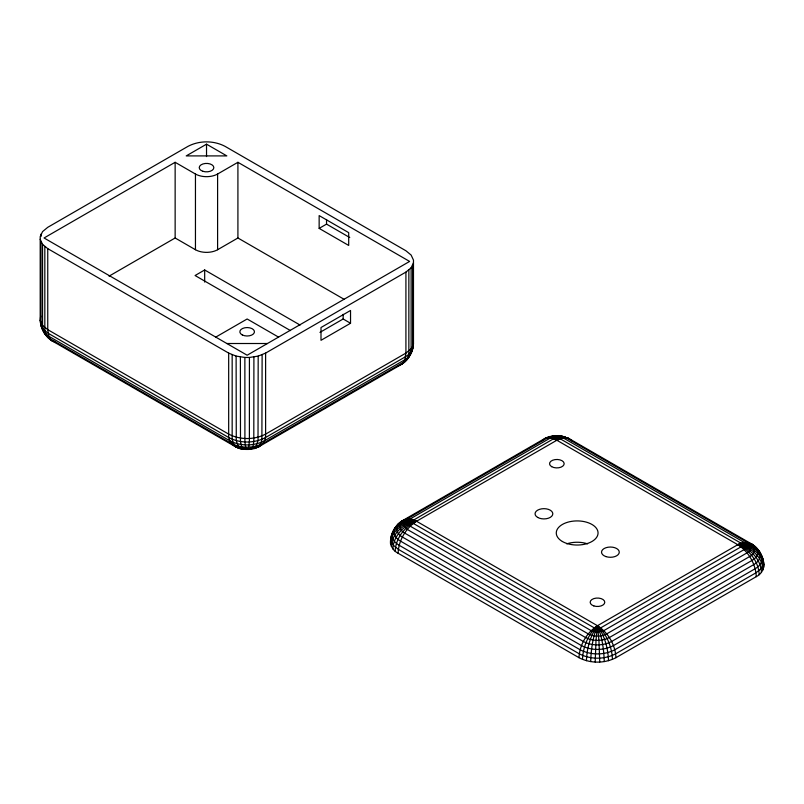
<?xml version="1.0" encoding="UTF-8"?>
<svg xmlns="http://www.w3.org/2000/svg" width="804" height="804" viewBox="0 0 804 804"><rect width="100%" height="100%" fill="white"/><g stroke="black" fill="none" stroke-linecap="round" stroke-linejoin="round"><path stroke-width="1.21" d="M395.146 551.212C395.679 538.228 404.804 526.399 416.542 521.253L556.85 440.24L560.237 435.818L568.719 438.381L751.931 544.147C762.483 550.408 770.041 569.704 756.252 576.679L615.934 657.692C604.638 663.601 590.307 663.601 579.011 657.692L398.08 553.232C384.292 546.258 391.849 526.962 402.392 520.701L544.991 438.381L552.509 435.868L558.318 435.577L558.599 436.351M595.201 662.054L596.005 640.356L597.472 625.713L737.791 544.7C751.78 535.936 764.966 554.348 763.8 567.333M590.719 661.591C591.03 649.411 592.819 637.039 597.472 625.713L416.542 521.253C402.543 512.49 389.367 530.891 390.523 543.886M586.438 660.697C586.89 648.386 590.216 635.793 597.472 625.713C608.236 632.547 615.402 644.949 615.934 657.692M582.498 659.38C583.011 646.888 588.176 634.225 597.472 625.713C606.769 634.225 611.934 646.888 612.447 659.38M398.08 553.232C398.613 540.489 405.769 528.087 416.542 521.253L409.226 519.575L402.794 520.68L398.412 523.987L394.694 528.529L392.101 534.047C391.447 538.951 395.216 543.022 399.186 545.293L580.126 649.753C590.739 655.31 604.206 655.31 614.819 649.753L755.137 568.75C759.107 566.468 762.875 562.408 762.232 557.494C757.941 548.439 747.378 544.197 737.791 544.7L556.85 440.24L550.539 437.878L544.991 438.381M579.011 657.692C579.543 644.949 586.709 632.547 597.472 625.713C604.729 635.793 608.055 648.386 608.507 660.697M392.875 548.941C393.377 535.755 404.271 524.761 416.542 521.253L408.442 520.359L401.327 522.148C397.99 525.826 400.673 531.243 404.673 533.092L585.603 637.552C592.87 641.351 602.075 641.351 609.342 637.552L749.66 556.539C754.644 554.479 756.413 547.353 751.539 544.127L745.107 543.032L737.791 544.7C748.554 551.534 755.72 563.936 756.252 576.679M391.317 546.469C391.759 533.193 404.09 523.193 416.542 521.253C409.829 520.268 402.553 521.474 397.216 525.876C395.096 530.318 398.513 534.992 402.392 537.032L583.332 641.491C591.985 646.024 602.96 646.024 611.613 641.491L751.931 560.478C767.317 551.393 748.705 539.373 737.791 544.7C749.519 549.846 758.644 561.684 759.177 574.669M391.447 537.454L392.724 533.404M40.2 239.29L42.552 244.346L47.748 248.637L228.678 353.097L236.115 356.102L244.868 357.458L244.908 441.949L246.004 449.426L240.054 448.562L235.281 446.632L52.069 340.856C45.145 336.404 40.622 328.524 40.2 320.304L40.2 236.667L42.552 231.612L47.748 227.321L188.066 146.308C199.362 140.398 213.693 140.398 224.989 146.308L405.919 250.768L411.125 255.059L413.477 260.114L413.477 343.76C413.045 351.981 408.522 359.85 401.608 364.312L259.009 446.632L254.235 448.562L248.285 449.426L249.391 441.949L249.421 357.458L258.184 356.102L265.611 353.097L405.919 272.094L411.125 267.802L413.477 262.747M40.723 315.952C38.713 326.746 45.547 339.067 56.099 342.584M397.568 366.031C402.955 364.212 408.352 359.901 409.99 354.242M413.477 343.76L412.301 349.991L408.522 354.654L405.648 356.644L265.33 437.657C254.205 443.466 240.094 443.466 228.959 437.657L48.029 333.188L42.903 328.967L41.376 326.535L40.994 322.896L40.994 241.883M412.944 339.399C414.191 346.765 412.06 356.021 404.814 359.75L264.496 440.763C253.873 446.31 240.416 446.31 229.793 440.763L48.863 336.303L43.979 332.273L42.552 325.359L42.552 244.346M390.523 541.253L391.056 539.534M409.698 355.72L411.125 348.815L411.125 267.802M393.236 532.59L394.302 529.293M555.112 436.351L555.715 435.587L556.85 440.24L563.172 437.878L568.719 438.381M558.318 435.577L556.85 440.24C553.805 437.657 548.931 435.456 545.383 438.401L548.398 437.386M396.442 527.153L398.02 524.419L400.553 522.68M410.462 353.418L411.899 350.966M406.784 359.137L403.648 362.252M401.608 364.312C405.839 361.117 409.286 356.805 408.854 351.087L408.854 270.074M401.166 522.017L402.392 520.701M541.484 441.004L544.489 438.823M407.618 358.252L409.306 356.484M401.206 364.333L402.673 362.865M175.141 162.297L44.059 237.984L247.15 355.227L409.618 261.431L237.914 162.297L217.603 174.026A15.668 9.045 0 0 1 195.452 174.026L175.141 162.297L175.141 237.994L109.053 276.154M206.527 144.177L186.216 155.906L226.839 155.906L206.527 144.177L206.527 156.589M175.141 237.994L195.452 249.722A15.668 9.045 0 0 0 217.603 249.722L237.914 237.994L344.413 299.48M300.073 325.047L204.678 269.973L195.081 275.521L290.475 330.595M319.148 228.386L348.695 245.441L348.695 232.647L319.148 215.593L319.148 228.386L326.535 224.125L349.75 237.522M215.763 337.107L247.15 318.987L278.536 337.107M319.942 332.394L343.147 318.987L350.534 323.258L350.534 310.465L320.997 327.519L320.997 340.313L350.534 323.258M253.903 357.006L253.803 441.496L252.999 446.722L251.491 449.145L250.526 449.195L256.375 447.245M562.368 436.26L568.327 438.401L562.368 436.26L558.77 438.19L556.85 440.24L553.082 436.853L549.765 436.441M257.26 447.044L259.009 446.632M254.637 448.089C261.411 447.295 266.194 440.914 265.611 434.11L265.611 353.097M555.715 435.587L552.509 435.868M226.839 343.509L267.451 343.509M244.868 357.458L249.421 357.458M245.682 449.436L248.607 449.436M560.237 435.818L561.202 435.868L557.996 435.587M240.386 357.006L240.486 441.496L241.964 448.31L243.763 449.195L240.054 448.562C233.472 446.733 227.874 441.617 228.678 434.11L228.678 353.097M235.281 446.632L237.914 447.245M54.501 341.479L52.461 340.876L48.079 337.579M241.632 448.743C234.919 448.542 231.642 441.919 232.165 435.798L232.165 354.785M250.918 448.16L254.235 448.562L258.617 446.612L261.22 442.351L261.893 439.316L262.124 354.785M569.222 438.823L572.227 441.004M754.624 546.71L757.358 549.695M758.604 551.313L760.021 552.74M44.371 333.027L46.049 334.796M751.931 544.147L753.167 545.474M52.069 340.856C47.838 337.67 44.391 333.358 44.823 327.64L44.823 246.627M761.097 556.046L762.624 558.478L763.006 562.117M41.768 327.519L43.687 330.786M763.277 562.981L763.8 564.709M40.2 320.304L42.552 325.359L47.748 329.65L228.678 434.11C239.984 440.019 254.305 440.019 265.611 434.11L405.919 353.097L411.125 348.815L412.683 346.343L412.683 265.33M763.006 569.925C762.564 556.639 750.232 546.65 737.791 544.7C745.64 543.494 754.534 545.504 759.629 551.986C762.031 557.011 758.172 562.287 753.78 564.589L613.462 645.602C603.673 650.717 591.272 650.717 581.483 645.602L400.553 541.142C396.885 539.042 393.417 535.303 394.01 530.771C399.206 523.886 408.13 520.871 416.542 521.253C405.377 521.786 393.608 528.741 390.925 540.157L393.236 545.142L398.352 549.363L579.292 653.823C590.417 659.642 604.528 659.642 615.653 653.823L755.971 572.82L761.097 568.589L763.408 563.614C760.715 552.197 748.956 545.243 737.791 544.7C750.062 548.207 760.946 559.212 761.448 572.388M604.226 661.591C603.915 649.411 602.126 637.039 597.472 625.713L598.94 640.356L599.744 662.054M405.919 272.094L405.919 353.097L404.814 359.75L403.447 362.333L263.139 443.346C253.35 448.461 240.939 448.461 231.16 443.346L50.22 338.886L48.863 336.303L47.748 329.65L47.748 248.637M343.147 314.344L343.147 318.987M326.535 219.472L326.535 224.125M258.184 356.102L258.014 440.612L255.602 447.627L248.888 448.662L238.687 447.627L236.275 440.612L236.115 356.102M237.914 162.297L237.914 237.994M217.603 174.026L217.603 249.722M204.678 269.973L204.678 282.083M195.452 174.026L195.452 249.722M40.994 234.075L40.994 236.567M566.719 543.856A20.884 12.06 0 0 1 587.603 543.856M403.93 522.158L403.93 526.057L407.306 529.434L588.237 633.894C593.895 636.848 601.05 636.848 606.708 633.894L747.016 552.891C751.871 550.981 751.871 544.137 747.016 542.228L566.086 437.768L564.348 436.924L561.976 437.306L556.85 440.24L553.474 435.818L547.624 437.768L407.306 518.781L403.93 522.158M407.909 521.203L407.909 523.866L410.221 526.178L591.161 630.648L596.699 632.135L603.784 630.648L744.102 549.634C747.418 548.328 747.418 543.645 744.102 542.338L563.172 437.878L557.634 436.391L550.539 437.878L410.221 518.892L407.909 521.203M412.161 520.902L412.161 522.248L413.336 523.424L594.267 627.884L597.081 628.648L600.678 627.884L740.997 546.881L742.303 545.253L740.997 543.172L560.056 438.713L557.252 437.959L553.644 438.713L412.161 520.902M551.685 466.672A7.306 4.221 0 0 0 563.916 464.782A7.306 4.221 0 0 0 554.961 459.617A7.306 4.221 0 0 0 551.685 466.672M562.398 541.504A20.884 12.06 0 0 0 597.342 536.097A20.884 12.06 0 0 0 571.755 521.324A20.884 12.06 0 0 0 562.398 541.504M202.869 171.282A7.306 4.221 0 0 0 213.834 167.624A7.306 4.221 0 0 0 202.869 163.976A7.306 4.221 0 0 0 202.869 171.282M537.655 517.414A8.874 5.125 0 0 0 552.509 515.113A8.874 5.125 0 0 0 541.635 508.842A8.874 5.125 0 0 0 537.655 517.414M605.955 556.599A8.874 5.125 0 0 0 619.271 552.167A8.874 5.125 0 0 0 605.955 547.725A8.874 5.125 0 0 0 605.955 556.599M593.814 605.914A7.306 4.221 0 0 0 604.779 602.266A7.306 4.221 0 0 0 593.814 598.608A7.306 4.221 0 0 0 593.814 605.914M242.316 334.946A7.306 4.221 0 0 0 254.315 332.615A7.306 4.221 0 0 0 244.808 327.781A7.306 4.221 0 0 0 242.316 334.946"/></g></svg>
